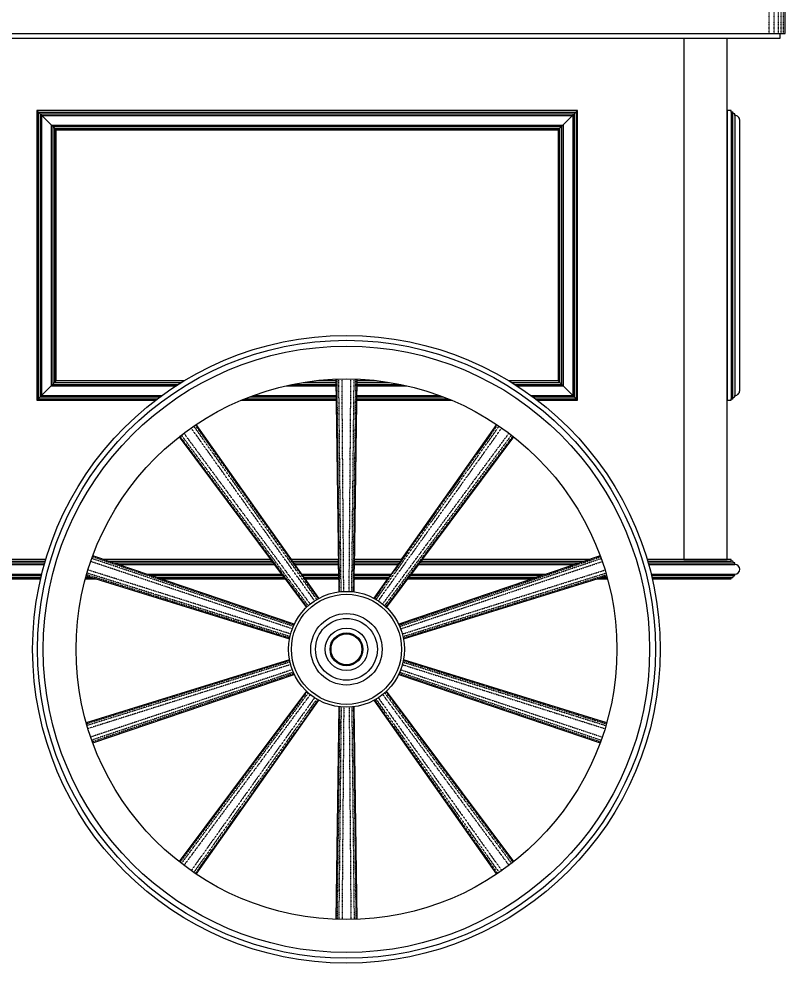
# Model space of a CAD drawing. Header units: millimetres. Extents: x -2664 to 5367, y -2692 to 3839.
# Drawn here: x -813 to -19, y 1842 to 2819 of the extents above; entities that cross this region are included whole.
import ezdxf

# ---------------------------------------------------------------- set-up
doc = ezdxf.new("R2010")
doc.units = ezdxf.units.MM
doc.header["$LTSCALE"] = 0.1
doc.header["$MEASUREMENT"] = 0
doc.set_wipeout_variables(frame=1)
doc.linetypes.add('ACAD_ISO07W100', pattern=[3, 0, -3])
doc.layers.add('CART', color=1, linetype='Continuous')
doc.layers.add('SOLID TIMBER', color=3, linetype='Continuous')

# ---------------------------------------------------------------- blocks, each defined once
blk = doc.blocks.new('*U15')
at = {"color": 8, "true_color": 0x7a7a7a}
blk.add_wipeout([(564.12, 2484.23), (1124.12, 2484.23), (1104.12, 2464.23), (584.12, 2464.23)], dxfattribs=at)
blk.add_wipeout([(1124.12, 2184.23), (1124.12, 2484.23), (1104.12, 2464.23), (1104.12, 2204.23)], dxfattribs=at)
at = {"layer": 'CART', "color": 8}
blk.add_line((1104.12, 2464.23), (1124.12, 2484.23), dxfattribs=at)
at = {"color": 8, "true_color": 0x7a7a7a}
blk.add_wipeout([(1124.12, 2184.23), (564.12, 2184.23), (584.12, 2204.23), (1104.12, 2204.23)], dxfattribs=at)
at = {"layer": 'CART'}
for p, q in [((1119.12, 2479.23), (1119.12, 2189.23)), ((1109.12, 2469.23), (1109.12, 2199.23))]:
    blk.add_line(p, q, dxfattribs=at)
at = {"layer": 'CART', "color": 8}
for p, q in [((1120.62, 2480.73), (1120.62, 2187.73)), ((1122.62, 2482.73), (1122.62, 2185.73)), ((1105.62, 2465.73), (1105.62, 2202.73)), ((1107.62, 2467.73), (1107.62, 2200.73)), ((1124.12, 2184.23), (1104.12, 2204.23))]:
    blk.add_line(p, q, dxfattribs=at)
at = {"layer": 'CART'}
for points in [[(1124.12, 2184.23), (1124.12, 2484.23)], [(1104.12, 2464.23), (1104.12, 2204.23)]]:
    blk.add_lwpolyline(points, dxfattribs=at)
at = {"color": 8, "true_color": 0x7a7a7a}
blk.add_wipeout([(564.12, 2484.23), (564.12, 2184.23), (584.12, 2204.23), (584.12, 2464.23)], dxfattribs=at)
at = {"layer": 'CART', "color": 8}
for p, q in [((584.12, 2464.23), (564.12, 2484.23)), ((565.62, 2482.73), (1122.62, 2482.73)), ((565.62, 2482.73), (565.62, 2185.73)), ((567.62, 2480.73), (1120.62, 2480.73)), ((567.62, 2480.73), (567.62, 2187.73)), ((580.62, 2467.73), (1107.62, 2467.73)), ((580.62, 2467.73), (580.62, 2200.73)), ((582.62, 2465.73), (1105.62, 2465.73)), ((582.62, 2465.73), (582.62, 2202.73)), ((564.12, 2184.23), (584.12, 2204.23)), ((580.62, 2200.73), (1107.62, 2200.73)), ((582.62, 2202.73), (1105.62, 2202.73)), ((565.62, 2185.73), (1122.62, 2185.73)), ((567.62, 2187.73), (1120.62, 2187.73))]:
    blk.add_line(p, q, dxfattribs=at)
at = {"layer": 'CART'}
for p, q in [((569.12, 2479.23), (1119.12, 2479.23)), ((569.12, 2479.23), (569.12, 2189.23)), ((579.12, 2469.23), (1109.12, 2469.23)), ((579.12, 2469.23), (579.12, 2199.23)), ((579.12, 2199.23), (1109.12, 2199.23)), ((569.12, 2189.23), (1119.12, 2189.23))]:
    blk.add_line(p, q, dxfattribs=at)
for points in [[(1124.12, 2484.23), (564.12, 2484.23)], [(564.12, 2484.23), (564.12, 2184.23)], [(584.12, 2464.23), (1104.12, 2464.23)], [(584.12, 2204.23), (584.12, 2464.23)], [(1104.12, 2204.23), (584.12, 2204.23)], [(564.12, 2184.23), (1124.12, 2184.23)]]:
    blk.add_lwpolyline(points, dxfattribs=at)
blk = doc.blocks.new('*U14')
at = {"color": 8, "true_color": 0x7a7a7a}
blk.add_wipeout([(418.74, 2322.23), (1486.74, 2322.23), (1486.74, 2320.73), (1488.74, 2320.73), (1488.74, 2320.63), (1488.76, 2320.46), (1488.8, 2320.26), (1488.85, 2320.07), (1488.95, 2319.83), (1489.05, 2319.65), (1489.17, 2319.48), (1489.33, 2319.31), (1489.48, 2319.17), (1489.66, 2319.04), (1489.86, 2318.93), (1490.14, 2318.82), (1490.32, 2318.77), (1490.45, 2318.75), (1490.53, 2318.74), (1490.74, 2318.73), (1490.74, 2317.23), (1491.02, 2317.22), (1491.38, 2317.18), (1491.79, 2317.11), (1492.07, 2317.04), (1492.41, 2316.94), (1492.61, 2316.86), (1492.9, 2316.74), (1493.1, 2316.63), (1493.37, 2316.48), (1493.67, 2316.28), (1493.92, 2316.09), (1494.12, 2315.91), (1494.34, 2315.7), (1494.48, 2315.54), (1494.71, 2315.27), (1494.91, 2314.98), (1495.09, 2314.68), (1495.22, 2314.45), (1495.38, 2314.08), (1495.47, 2313.85), (1495.53, 2313.65), (1495.63, 2313.26), (1495.69, 2312.93), (1495.72, 2312.69), (1495.74, 2312.39), (1495.74, 2312.23), (1495.73, 2311.99), (1495.72, 2311.77), (1495.69, 2311.52), (1495.66, 2311.34), (1495.62, 2311.13), (1495.56, 2310.9), (1495.48, 2310.62), (1495.39, 2310.39), (1495.29, 2310.16), (1495.19, 2309.94), (1495.07, 2309.72), (1494.93, 2309.5), (1494.79, 2309.3), (1494.64, 2309.09), (1494.41, 2308.83), (1494.26, 2308.68), (1494.15, 2308.57), (1494, 2308.43), (1493.91, 2308.36), (1493.79, 2308.26), (1493.68, 2308.18), (1493.56, 2308.1), (1493.46, 2308.03), (1493.32, 2307.95), (1493.21, 2307.88), (1493.05, 2307.79), (1492.9, 2307.72), (1492.75, 2307.65), (1492.6, 2307.58), (1492.44, 2307.52), (1492.28, 2307.47), (1492.13, 2307.42), (1491.98, 2307.38), (1491.83, 2307.35), (1491.64, 2307.31), (1491.46, 2307.28), (1491.32, 2307.26), (1491.23, 2307.25), (1491.14, 2307.24), (1491.04, 2307.23), (1490.92, 2307.23), (1490.74, 2307.23), (1490.74, 2305.73), (1490.48, 2305.71), (1490.35, 2305.69), (1490.22, 2305.66), (1490.1, 2305.62), (1490.01, 2305.59), (1489.88, 2305.53), (1489.81, 2305.5), (1489.74, 2305.46), (1489.66, 2305.41), (1489.59, 2305.36), (1489.52, 2305.31), (1489.45, 2305.26), (1489.4, 2305.21), (1489.33, 2305.14), (1489.24, 2305.05), (1489.13, 2304.91), (1489.06, 2304.81), (1488.98, 2304.68), (1488.9, 2304.52), (1488.86, 2304.42), (1488.83, 2304.31), (1488.79, 2304.18), (1488.77, 2304.06), (1488.75, 2303.91), (1488.74, 2303.79), (1488.74, 2303.73), (1486.74, 2303.73), (1486.74, 2302.23), (418.74, 2302.23), (418.74, 2303.73), (416.74, 2303.73), (416.74, 2303.81), (416.73, 2303.94), (416.71, 2304.08), (416.69, 2304.19), (416.66, 2304.27), (416.63, 2304.38), (416.58, 2304.52), (416.52, 2304.65), (416.45, 2304.77), (416.36, 2304.9), (416.25, 2305.03), (416.16, 2305.13), (416.06, 2305.23), (415.93, 2305.33), (415.84, 2305.39), (415.67, 2305.5), (415.56, 2305.55), (415.42, 2305.61), (415.24, 2305.66), (415.17, 2305.68), (415.04, 2305.7), (414.96, 2305.71), (414.87, 2305.72), (414.79, 2305.73), (414.74, 2305.73), (414.74, 2307.23), (414.46, 2307.23), (414.2, 2307.26), (413.86, 2307.3), (413.57, 2307.36), (413.32, 2307.43), (413.09, 2307.51), (412.83, 2307.61), (412.59, 2307.71), (412.27, 2307.88), (411.97, 2308.06), (411.73, 2308.24), (411.48, 2308.44), (411.31, 2308.59), (411.12, 2308.77), (410.94, 2308.97), (410.74, 2309.23), (410.61, 2309.4), (410.44, 2309.67), (410.31, 2309.9), (410.2, 2310.14), (410.1, 2310.36), (410, 2310.62), (409.92, 2310.88), (409.84, 2311.24), (409.79, 2311.54), (409.75, 2311.85), (409.74, 2312.23), (409.75, 2312.58), (409.79, 2312.95), (409.85, 2313.26), (409.94, 2313.64), (410.05, 2313.95), (410.14, 2314.18), (410.29, 2314.5), (410.43, 2314.75), (410.59, 2315.02), (410.8, 2315.3), (411.04, 2315.59), (411.27, 2315.83), (411.45, 2315.99), (411.67, 2316.17), (411.84, 2316.3), (412.09, 2316.47), (412.34, 2316.61), (412.66, 2316.77), (412.91, 2316.88), (413.17, 2316.97), (413.42, 2317.05), (413.72, 2317.12), (413.99, 2317.17), (414.29, 2317.21), (414.74, 2317.23), (414.74, 2318.73), (415.01, 2318.74), (415.19, 2318.78), (415.36, 2318.82), (415.52, 2318.89), (415.64, 2318.94), (415.86, 2319.07), (415.99, 2319.16), (416.08, 2319.24), (416.18, 2319.34), (416.29, 2319.47), (416.42, 2319.64), (416.49, 2319.76), (416.56, 2319.9), (416.63, 2320.07), (416.67, 2320.22), (416.71, 2320.35), (416.73, 2320.5), (416.74, 2320.62), (416.74, 2320.73), (418.74, 2320.73)], dxfattribs=at)
at = {"layer": 'CART', "color": 8}
for p, q in [((414.74, 2318.73), (1490.74, 2318.73)), ((416.74, 2320.73), (1486.74, 2320.73)), ((414.74, 2305.73), (1490.74, 2305.73)), ((416.74, 2303.73), (1486.74, 2303.73))]:
    blk.add_line(p, q, dxfattribs=at)
at = {"layer": 'CART'}
for p, q in [((414.74, 2317.23), (1490.74, 2317.23)), ((414.74, 2307.23), (1490.74, 2307.23))]:
    blk.add_line(p, q, dxfattribs=at)
blk.add_lwpolyline([(1486.74, 2322.23), (418.74, 2322.23), (418.74, 2320.73), (416.74, 2320.73, -0.414214), (414.74, 2318.73), (414.74, 2317.23, 1), (414.74, 2307.23), (414.74, 2305.73, -0.414214), (416.74, 2303.73), (418.74, 2303.73), (418.74, 2302.23), (1486.74, 2302.23), (1486.74, 2303.73), (1488.74, 2303.73, -0.414214), (1490.74, 2305.73), (1490.74, 2307.23, 1), (1490.74, 2317.23), (1490.74, 2318.73, -0.414214), (1488.74, 2320.73), (1486.74, 2320.73)], format="xyb", close=True, dxfattribs=at)
blk = doc.blocks.new('*U16')
at = {"color": 8, "true_color": 0x7a7a7a}
blk.add_wipeout([(657.12, 2602.23), (657.12, 2302.23), (653.12, 2302.23), (653.12, 2303.73), (651.12, 2303.73), (651.12, 2303.84), (651.11, 2303.96), (651.1, 2304.05), (651.08, 2304.15), (651.05, 2304.27), (651.01, 2304.4), (650.97, 2304.51), (650.93, 2304.59), (650.9, 2304.65), (650.84, 2304.76), (650.77, 2304.86), (650.67, 2304.99), (650.6, 2305.08), (650.54, 2305.14), (650.42, 2305.25), (650.31, 2305.34), (650.19, 2305.42), (650.07, 2305.49), (649.93, 2305.55), (649.79, 2305.61), (649.6, 2305.67), (649.46, 2305.7), (649.39, 2305.71), (649.34, 2305.71), (649.26, 2305.72), (649.19, 2305.72), (649.12, 2305.73), (649.12, 2307.23), (649.03, 2307.23), (648.79, 2307.24), (648.63, 2307.25), (648.46, 2307.27), (648.21, 2307.31), (648.03, 2307.35), (647.78, 2307.41), (647.52, 2307.49), (647.35, 2307.55), (647.16, 2307.63), (646.92, 2307.74), (646.74, 2307.83), (646.52, 2307.96), (646.39, 2308.04), (646.23, 2308.15), (646.03, 2308.29), (645.9, 2308.4), (645.68, 2308.6), (645.52, 2308.76), (645.4, 2308.89), (645.29, 2309.02), (645.16, 2309.17), (645.08, 2309.29), (644.97, 2309.45), (644.88, 2309.58), (644.75, 2309.8), (644.64, 2310.01), (644.56, 2310.19), (644.45, 2310.46), (644.34, 2310.79), (644.28, 2310.98), (644.24, 2311.17), (644.2, 2311.38), (644.17, 2311.54), (644.15, 2311.7), (644.14, 2311.87), (644.13, 2312.08), (644.12, 2312.23), (644.12, 2592.23), (644.13, 2592.55), (644.15, 2592.76), (644.19, 2593.01), (644.26, 2593.37), (644.32, 2593.6), (644.39, 2593.83), (644.47, 2594.06), (644.6, 2594.36), (644.74, 2594.64), (644.89, 2594.89), (645.1, 2595.2), (645.3, 2595.45), (645.62, 2595.8), (645.93, 2596.07), (646.22, 2596.29), (646.49, 2596.48), (646.78, 2596.64), (647.03, 2596.76), (647.41, 2596.92), (647.78, 2597.04), (648.1, 2597.12), (648.34, 2597.16), (648.58, 2597.2), (648.79, 2597.21), (649.12, 2597.21), (649.12, 2598.73), (649.26, 2598.73), (649.47, 2598.76), (649.67, 2598.8), (649.88, 2598.87), (650.1, 2598.98), (650.3, 2599.11), (650.54, 2599.31), (650.69, 2599.48), (650.8, 2599.64), (650.92, 2599.85), (651, 2600.04), (651.08, 2600.32), (651.11, 2600.53), (651.12, 2600.62), (651.12, 2600.73), (653.12, 2600.73), (653.12, 2602.23)], dxfattribs=at)
at = {"layer": 'CART'}
for p, q in [((649.12, 2307.23), (649.12, 2597.23)), ((653.12, 2303.73), (653.12, 2600.73))]:
    blk.add_line(p, q, dxfattribs=at)
at = {"layer": 'CART', "color": 8}
blk.add_line((651.12, 2600.73), (651.12, 2303.73), dxfattribs=at)
at = {"layer": 'CART'}
blk.add_lwpolyline([(657.12, 2602.23), (653.12, 2602.23), (653.12, 2600.73), (651.12, 2600.73, -0.414214), (649.12, 2598.73), (649.12, 2597.23, 0.414214), (644.12, 2592.23), (644.12, 2312.23, 0.414214), (649.12, 2307.23), (649.12, 2305.73, -0.414214), (651.12, 2303.73), (653.12, 2303.73), (653.12, 2302.23), (657.12, 2302.23)], format="xyb", close=True, dxfattribs=at)
blk = doc.blocks.new('*U122')
at = {"color": 251, "true_color": 0x696969}
blk.add_wipeout([(-1194.19, 2839.41), (-24.19, 2839.41), (-24.19, 2834.41), (-19.19, 2834.41), (-19.19, 2804.41), (-24.19, 2804.41), (-24.19, 2799.41), (-1194.19, 2799.41), (-1194.19, 2804.41), (-1199.19, 2804.41), (-1199.19, 2834.41), (-1194.19, 2834.37)], dxfattribs=at)
at = {"color": 8, "linetype": 'ACAD_ISO07W100', "ltscale": 0.1, "true_color": 0x7a7a7a}
for p, q in [((-1197.61, 2804.41), (-1197.61, 2834.41)), ((-1195.02, 2804.41), (-1195.02, 2834.41)), ((-1192.25, 2804.41), (-1192.25, 2834.41)), ((-1187.99, 2804.41), (-1187.99, 2834.41)), ((-1182.68, 2804.41), (-1182.68, 2834.41)), ((-35.7, 2804.41), (-35.7, 2834.41)), ((-30.39, 2804.41), (-30.39, 2834.41)), ((-26.13, 2804.41), (-26.13, 2834.41)), ((-23.35, 2804.41), (-23.35, 2834.41)), ((-20.77, 2804.41), (-20.77, 2834.41))]:
    blk.add_line(p, q, dxfattribs=at)
at = {"layer": 'CART'}
for points in [[(-1194.19, 2799.41), (-24.19, 2799.41), (-24.19, 2804.41), (-19.19, 2804.41), (-19.19, 2834.41), (-24.19, 2834.41), (-24.19, 2839.41), (-1194.19, 2839.41), (-1194.19, 2834.37), (-1199.19, 2834.41), (-1199.19, 2804.41), (-1194.19, 2804.41)], [(-1199.19, 2804.41), (-19.19, 2804.41), (-19.19, 2834.41), (-1199.19, 2834.41)]]:
    blk.add_lwpolyline(points, close=True, dxfattribs=at)
blk = doc.blocks.new('*U57')
at = {"color": 8, "true_color": 0x7a7a7a}
blk.add_wipeout([(-8, 110.27), (-7.06, 110.15), (-5.51, 109.99), (-2.79, 109.8), (0, 109.73), (2.79, 109.8), (5.51, 109.99), (7.06, 110.15), (8, 110.27), (11, -110.05), (9.8, -110.1), (7.94, -110.16), (4.61, -110.23), (0, -110.27), (-4.61, -110.23), (-7.94, -110.16), (-9.8, -110.1), (-11, -110.05)], dxfattribs=at).dxf.layer = 'SOLID TIMBER'
blk = doc.blocks.new('*U58')
at = {"color": 0, "linetype": 'ByBlock', "lineweight": -2, "transparency": 16777216}
for p, rotation in [((-5662.55, 2336.25), 180), ((-5762.32, 2303.84), 216), ((-5501.13, 2218.97), 108), ((-5823.98, 2114.07), 288), ((-5562.78, 2029.2), 35.99999999999999)]:
    blk.add_blockref('*U57', p, dxfattribs=dict(at, rotation=rotation))
blk.add_blockref('*U57', (-5662.55, 1996.79), dxfattribs=at)
for p, rotation in [((-5562.78, 2303.84), 144), ((-5823.98, 2218.97), 252), ((-5501.13, 2114.07), 71.99999999999999), ((-5762.32, 2029.2), 324.0000000000001)]:
    blk.add_blockref('*U57', p, dxfattribs=dict(at, rotation=rotation))
blk = doc.blocks.new('*U53')
at = {"color": 8, "true_color": 0x7a7a7a}
blk.add_wipeout([(-162.5, 162.5), (-162.5, 117.5), (-156.06, 117.43), (-151.5, 117.28), (-147.86, 117.12), (-140.52, 116.64), (-135.15, 116.16), (-127.2, 115.27), (-120.27, 114.3), (-114.09, 113.28), (-107.26, 112), (-101.07, 110.68), (-94.21, 109.04), (-88.67, 107.59), (-81.77, 105.61), (-75.03, 103.49), (-67.97, 101.06), (-61.78, 98.76), (-55.67, 96.32), (-44.87, 91.59), (-36.09, 87.34), (-27.84, 82.99), (-19.37, 78.15), (-14.77, 75.35), (-11.03, 72.99), (-7.9, 70.95), (-6.95, 70.32), (-3.32, 67.85), (0.77, 64.97), (5.79, 61.28), (8.72, 59.05), (9.91, 58.12), (10.87, 57.41), (16.15, 53.1), (24.17, 46.2), (31.8, 39.12), (35.91, 35.07), (41.29, 29.52), (46.03, 24.35), (59.58, 8.03), (66.03, -0.72), (71.02, -8), (75.36, -14.77), (78.25, -19.53), (81.44, -25.05), (85.65, -32.81), (91.08, -43.76), (94.05, -50.33), (96.63, -56.43), (98.95, -62.28), (100.19, -65.58), (101.24, -68.46), (102.33, -71.6), (105.19, -80.37), (106.99, -86.5), (108.59, -92.42), (111.01, -102.55), (112.75, -111.12), (113.73, -116.69), (114.66, -122.73), (115.4, -128.29), (116.26, -136.21), (116.73, -141.76), (117.16, -148.75), (117.41, -155.24), (117.5, -162.5), (162.5, -162.5), (162.45, -156.53), (162.26, -150.05), (161.84, -141.81), (161.43, -136.19), (160.49, -126.42), (159.6, -119.2), (158.5, -111.66), (157.16, -103.82), (155.87, -97.21), (154.1, -89.08), (152.5, -82.5), (150.51, -75.04), (148.9, -69.46), (145.95, -60.11), (143.19, -52.15), (140.18, -44.13), (136.54, -35.21), (133.06, -27.33), (130, -20.83), (125.93, -12.73), (121.6, -4.66), (117.39, 2.68), (114.21, 7.96), (109.54, 15.31), (105.54, 21.3), (101.61, 26.9), (97.06, 33.09), (93.07, 38.27), (88.16, 44.37), (81.65, 52.02), (75.1, 59.25), (69.25, 65.35), (63.07, 71.47), (56.85, 77.31), (51.18, 82.38), (43.89, 88.55), (36.11, 94.75), (27.12, 101.45), (17.86, 107.86), (9.1, 113.51), (-0.48, 119.24), (-8.43, 123.66), (-15.65, 127.43), (-32.11, 135.2), (-40.17, 138.6), (-48.33, 141.79), (-55.55, 144.4), (-62.15, 146.62), (-69.72, 148.97), (-76.5, 150.91), (-85.08, 153.14), (-90.76, 154.48), (-97.53, 155.94), (-105.58, 157.48), (-113.73, 158.82), (-121.67, 159.93), (-129.18, 160.79), (-136.62, 161.47), (-142.56, 161.89), (-150.43, 162.28), (-157.58, 162.46)], dxfattribs=at).dxf.layer = 'SOLID TIMBER'
blk = doc.blocks.new('*U54')
at = {"color": 0, "linetype": 'ByBlock', "lineweight": -2, "transparency": 16777216}
blk.add_blockref('*U53', (-5500.05, 2329.02), dxfattribs=at)
at = {"color": 0, "linetype": 'ByBlock', "lineweight": -2, "transparency": 16777216, "rotation": 90.00000000000001}
blk.add_blockref('*U53', (-5825.05, 2329.02), dxfattribs=at)
at = {"color": 0, "linetype": 'ByBlock', "lineweight": -2, "transparency": 16777216, "rotation": 180}
blk.add_blockref('*U53', (-5825.05, 2004.02), dxfattribs=at)
at = {"color": 0, "linetype": 'ByBlock', "lineweight": -2, "transparency": 16777216, "rotation": 270}
blk.add_blockref('*U53', (-5500.05, 2004.02), dxfattribs=at)
blk = doc.blocks.new('*U55')
at = {"color": 8, "linetype": 'ACAD_ISO07W100', "ltscale": 0.1, "true_color": 0x7a7a7a}
for p, q in [((-7.06, 110.13), (-9.8, -110.12)), ((-5.51, 109.97), (-7.94, -110.17)), ((-2.79, 109.78), (-4.61, -110.25)), ((2.79, 109.78), (4.61, -110.25)), ((5.51, 109.97), (7.94, -110.17)), ((7.06, 110.13), (9.8, -110.12))]:
    blk.add_line(p, q, dxfattribs=at)
at = {"layer": 'CART'}
for p, q in [((-8, 110.25), (-11, -110.07)), ((11, -110.07), (8, 110.25))]:
    blk.add_line(p, q, dxfattribs=at)
blk = doc.blocks.new('*U56')
at = {"color": 0, "linetype": 'ByBlock', "lineweight": -2, "transparency": 16777216}
for p, rotation in [((-5662.55, 2336.23), 180), ((-5762.31, 2303.82), 216), ((-5562.8, 2303.82), 144), ((-5823.96, 2218.96), 252), ((-5501.14, 2218.96), 108), ((-5823.96, 2114.08), 288), ((-5501.14, 2114.08), 71.99999999999999), ((-5762.31, 2029.22), 324.0000000000001), ((-5562.8, 2029.22), 36)]:
    blk.add_blockref('*U55', p, dxfattribs=dict(at, rotation=rotation))
blk.add_blockref('*U55', (-5662.55, 1996.81), dxfattribs=at)
blk = doc.blocks.new('CART WHEEL')
blk.add_blockref('*U58', (0, 0))
blk.add_blockref('*U54', (0, 0))
at = {"layer": 'CART'}
for radius in [325, 320, 314, 280, 57, 37, 32]:
    blk.add_circle((-5662.55, 2166.52), radius, dxfattribs=at)
at = {"layer": 'CART', "color": 1}
for radius in [60, 22, 17, 16]:
    blk.add_circle((-5662.55, 2166.52), radius, dxfattribs=at)
blk.add_blockref('*U56', (0, 0))
blk = doc.blocks.new('SIDE')
at = {"layer": 'CART'}
for name, p in [('*U15', (-1358.31, 240.18)), ('*U14', (-1561.93, -62.82))]:
    blk.add_blockref(name, p, dxfattribs=at)
blk.add_lwpolyline([(-79.19, 2799.41), (-124.19, 2799.41), (-124.19, 2259.41), (-79.19, 2259.41)], close=True, dxfattribs=at)
blk.add_blockref('CART WHEEL', (5189.08, 0))
blk.add_blockref('*U122', (0, 0), dxfattribs=at)
at = {"layer": 'CART', "rotation": 180}
blk.add_blockref('*U16', (577.94, 5026.63), dxfattribs=at)

msp = doc.modelspace()

# ---------------------------------------------------------------- block references
msp.add_blockref('SIDE', (0, 0))

doc.saveas('drawing.dxf')
